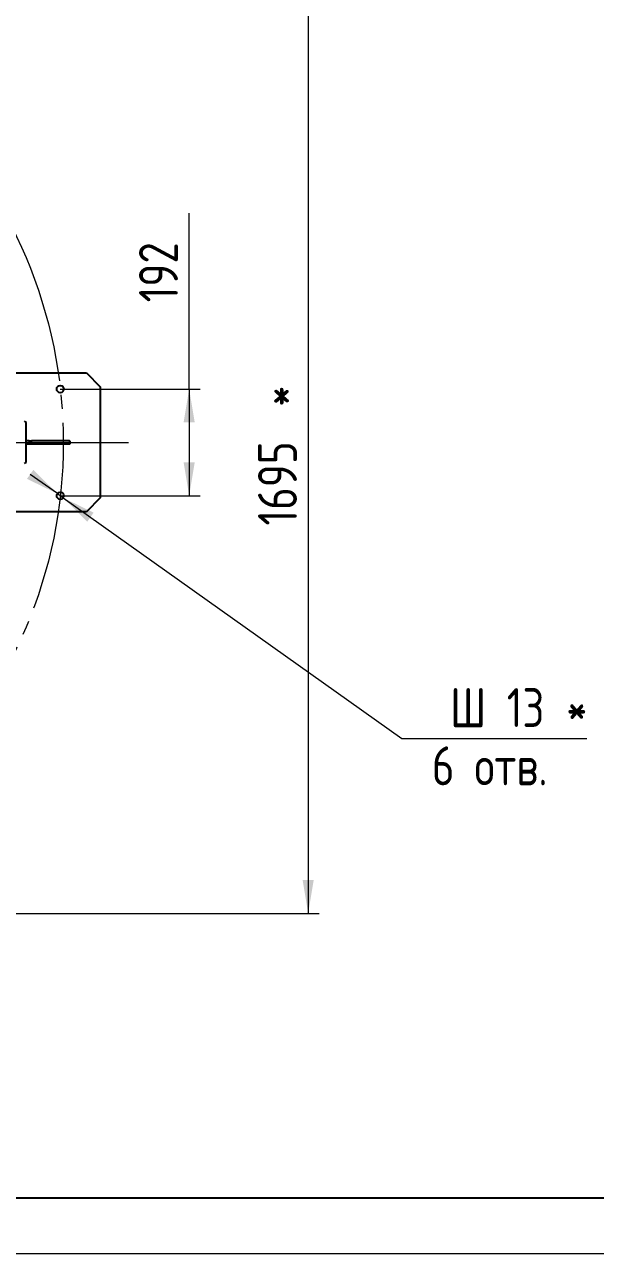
# Paper-space layout 'Лист1' of a CAD drawing. Header units: millimetres. Extents: x 0 to 594, y -1 to 420.
# Drawn here: x 249.8 to 301.2, y 0 to 110.6 of the extents above; entities that cross this region are included whole.
import ezdxf

# ---------------------------------------------------------------- set-up
doc = ezdxf.new("R2010")
doc.units = ezdxf.units.MM
doc.linetypes.add('SLD-Осевая', pattern=[19.05, 15.24, -1.27, 1.27, -1.27])
doc.linetypes.add('SLD-Сплошная', pattern=[0])
doc.styles.add('SLDTEXTSTYLE1', font='')
doc.styles.add('SLDTEXTSTYLE2', font='')
doc.styles.add('SLDTEXTSTYLE3', font='', dxfattribs={"bigfont": 'bigfont'})
doc.styles.get('SLDTEXTSTYLE1').set_extended_font_data('ГОСТ тип А', italic=True)
doc.styles.get('SLDTEXTSTYLE2').set_extended_font_data('ГОСТ тип А')
doc.styles.get('SLDTEXTSTYLE3').set_extended_font_data('ГОСТ тип А')
doc.dimstyles.new('SLDDIMSTYLE0', dxfattribs={"dimtxt": 3.5, "dimasz": 3, "dimexe": 0, "dimexo": 0.0625, "dimgap": 0.875, "dimtad": 2, "dimdec": 1, "dimlfac": 20, "dimrnd": 1e-09, "dimzin": 12, "dimdsep": 46, "dimtxsty": 'SLDTEXTSTYLE1', "dimsah": 1, "dimcen": 0.09, "dimadec": 0, "dimazin": 3, "dimtfac": 1, "dimtofl": 0, "dimtmove": 0, "dimatfit": 3, "dimfxl": 1, "dimfrac": 2, "dimtolj": 1, "dimtzin": 12, "dimarcsym": 0})
doc.dimstyles.new('SLDDIMSTYLE3', dxfattribs={"dimtxt": 3.5, "dimasz": 3, "dimexe": 0, "dimexo": 0.0625, "dimgap": 0.875, "dimtad": 2, "dimdec": 0, "dimlfac": 20, "dimrnd": 1e-09, "dimzin": 12, "dimdsep": 46, "dimtxsty": 'SLDTEXTSTYLE1', "dimsah": 1, "dimcen": 0.09, "dimadec": 0, "dimazin": 3, "dimtfac": 1, "dimtofl": 0, "dimtmove": 0, "dimatfit": 3, "dimfxl": 1, "dimfrac": 2, "dimtolj": 1, "dimtzin": 12, "dimarcsym": 0})
doc.dimstyles.new('SLDDIMSTYLE4', dxfattribs={"dimtxt": 3.5, "dimasz": 3, "dimexe": 0, "dimexo": 0.0625, "dimgap": 0.875, "dimtad": 0, "dimtih": 1, "dimtoh": 1, "dimdec": 1, "dimlfac": 20, "dimrnd": 1e-09, "dimzin": 12, "dimdsep": 46, "dimtxsty": 'SLDTEXTSTYLE1', "dimsah": 1, "dimcen": 0, "dimadec": 0, "dimazin": 3, "dimtfac": 5, "dimtmove": 0, "dimatfit": 3, "dimfxl": 1, "dimfrac": 2, "dimtolj": 1, "dimtzin": 12, "dimarcsym": 0})

# ---------------------------------------------------------------- blocks, each defined once
blk = doc.blocks.new('_D_3')
at = {"color": 7, "linetype": 'SLD-Сплошная', "lineweight": 0, "transparency": 16777216}
for p, q in [((191.85, 115.35), (276.3, 115.35)), ((275.3, 115.35), (275.3, 30.59)), ((191.85, 30.59), (276.3, 30.59))]:
    blk.add_line(p, q, dxfattribs=at)
at = {"color": 7, "linetype": 'SLD-Сплошная', "lineweight": 18, "transparency": 16777216}
for points in [[(275.3, 115.35), (274.8, 112.35), (275.8, 112.35)], [(275.3, 30.59), (275.8, 33.59), (274.8, 33.59)]]:
    blk.add_solid(points, dxfattribs=at)
at = {"color": 7, "linetype": 'SLD-Сплошная', "lineweight": 18, "transparency": 16777216, "char_height": 3.5, "attachment_point": 1, "rotation": 90, "style": 'SLDTEXTSTYLE2'}
for s, insert in [('*', (270.79, 76.17)), ('1695', (270.79, 65.48))]:
    blk.add_mtext(s, dxfattribs=dict(at, insert=insert))
blk = doc.blocks.new('_D_4')
at = {"color": 7, "linetype": 'SLD-Сплошная', "lineweight": 0, "transparency": 16777216}
for p, q in [((264.59, 77.77), (264.59, 93.6)), ((252.99, 77.77), (265.59, 77.77)), ((264.59, 77.77), (264.59, 68.17)), ((252.99, 68.17), (265.59, 68.17))]:
    blk.add_line(p, q, dxfattribs=at)
at = {"color": 7, "linetype": 'SLD-Сплошная', "lineweight": 18, "transparency": 16777216}
for points in [[(264.59, 77.77), (264.09, 74.77), (265.09, 74.77)], [(264.59, 68.17), (265.09, 71.17), (264.09, 71.17)]]:
    blk.add_solid(points, dxfattribs=at)
at = {"color": 7, "linetype": 'SLD-Сплошная', "lineweight": 18, "transparency": 16777216, "insert": (260.08, 85.57), "char_height": 3.5, "attachment_point": 1, "rotation": 90, "style": 'SLDTEXTSTYLE2'}
blk.add_mtext('192', dxfattribs=at)
blk = doc.blocks.new('_D_5')
at = {"color": 7, "linetype": 'SLD-Сплошная', "lineweight": 0, "transparency": 16777216}
for p, q in [((252.73, 68.36), (250.28, 70.09)), ((252.73, 68.36), (253.26, 67.98)), ((253.26, 67.98), (283.73, 46.33)), ((283.73, 46.33), (300.39, 46.33))]:
    blk.add_line(p, q, dxfattribs=at)
at = {"color": 7, "linetype": 'SLD-Сплошная', "lineweight": 18, "transparency": 16777216}
for points in [[(252.73, 68.36), (250.57, 70.5), (249.99, 69.69)], [(253.26, 67.98), (255.42, 65.83), (255.99, 66.65)]]:
    blk.add_solid(points, dxfattribs=at)
at = {"color": 7, "linetype": 'SLD-Сплошная', "lineweight": 18, "transparency": 16777216, "char_height": 3.5, "attachment_point": 1}
for s, insert, style in [('%%c', (288.07, 50.84), 'SLDTEXTSTYLE2'), ('13', (293.17, 50.86), 'SLDTEXTSTYLE2'), ('*', (298.52, 50.86), 'SLDTEXTSTYLE2'), ('6 отв.', (286.43, 45.62), 'SLDTEXTSTYLE3')]:
    blk.add_mtext(s, dxfattribs=dict(at, insert=insert, style=style))
blk = doc.blocks.new('SW_CENTERMARKSYMBOL_0')
at = {"color": 0, "linetype": 'SLD-Сплошная', "lineweight": 18}
blk.add_line((0.25, 0), (48.58, 0), dxfattribs=at)

psp = doc.layouts.new('Лист1')

# ---------------------------------------------------------------- linework, layer by layer
at = {"color": 7, "linetype": 'SLD-Сплошная', "lineweight": 25}
for p, q in [((245.0536, 79.2181), (255.3445, 79.2181)), ((255.3445, 79.2181), (256.5945, 77.9681)), ((256.5945, 77.9681), (256.5945, 67.9681)), ((249.9079, 71.2181), (249.9079, 74.7181)), ((250.1771, 73.1181), (249.9079, 73.1181)), ((250.1771, 73.1181), (250.4082, 73.1181)), ((253.8257, 73.1181), (250.4082, 73.1181)), ((253.8257, 73.1181), (253.8445, 73.1181)), ((253.8445, 73.1181), (253.8445, 72.8181)), ((250.1771, 72.8181), (249.9079, 72.8181)), ((250.4082, 72.8181), (250.1771, 72.8181)), ((253.8257, 72.8181), (250.4082, 72.8181)), ((253.8445, 72.8181), (253.8257, 72.8181)), ((256.5945, 67.9681), (255.3445, 66.7181)), ((255.3445, 66.7181), (245.0523, 66.7181)), ((20, 5), (589, 5))]:
    psp.add_line(p, q, dxfattribs=at)
at = {"color": 8, "linetype": 'SLD-Сплошная', "lineweight": 18}
for p, q in [((250.1771, 72.8181), (250.1771, 73.1181)), ((250.4082, 73.1181), (250.4082, 72.8181)), ((253.8257, 72.8181), (253.8257, 73.1181))]:
    psp.add_line(p, q, dxfattribs=at)
at = {"color": 7, "linetype": 'SLD-Сплошная', "lineweight": 18}
psp.add_line((0, 0), (594, 0), dxfattribs=at)
at = {"color": 7, "linetype": 'SLD-Осевая', "lineweight": 18}
psp.add_circle((210.5445, 72.9681), 42.7205, dxfattribs=at)
at = {"color": 7, "linetype": 'SLD-Сплошная', "lineweight": 25}
for centre in [(252.9945, 77.7681), (252.9945, 68.1681)]:
    psp.add_circle(centre, 0.325, dxfattribs=at)
for centre, start, end in [((249.7672, 74.7275), 356.188739, 85.59805), ((249.7672, 71.2087), 274.40195, 3.811261)]:
    psp.add_arc(centre, 0.141, start, end, dxfattribs=at)

# ---------------------------------------------------------------- block references
at = {"color": 7, "linetype": 'SLD-Сплошная', "lineweight": 18}
psp.add_blockref('SW_CENTERMARKSYMBOL_0', (210.5445, 72.9681), dxfattribs=at)

# ---------------------------------------------------------------- dimensions: what is measured, and where the dimension line sits
dim = psp.add_linear_dim(base=(275.2983, 30.5877), p1=(191.8496, 115.3486), p2=(191.8496, 30.5877), angle=90, text='<>*', dimstyle='SLDDIMSTYLE3', dxfattribs=at)
dim.commit()
dim.dimension.update_dxf_attribs({"geometry": '_D_3', "text_midpoint": (275.2983, 71.7629), "dimtype": 160})
dim = psp.add_linear_dim(base=(264.5945, 68.1681), p1=(252.9945, 77.7681), p2=(252.9945, 68.1681), angle=90, dimstyle='SLDDIMSTYLE0', dxfattribs=at)
dim.commit()
dim.dimension.update_dxf_attribs({"geometry": '_D_4', "text_midpoint": (264.5945, 89.5848), "dimtype": 160})
dim = psp.add_diameter_dim_2p(p1=(253.2594, 67.9799), p2=(252.7296, 68.3564), text=' <>*\\P<stack size=0.2> <stack size=5>6 отв.', dimstyle='SLDDIMSTYLE4', dxfattribs=at)
dim.commit()
dim.dimension.update_dxf_attribs({"geometry": '_D_5', "text_midpoint": (293.5607, 49.099), "dimtype": 163})

doc.saveas('drawing.dxf')
